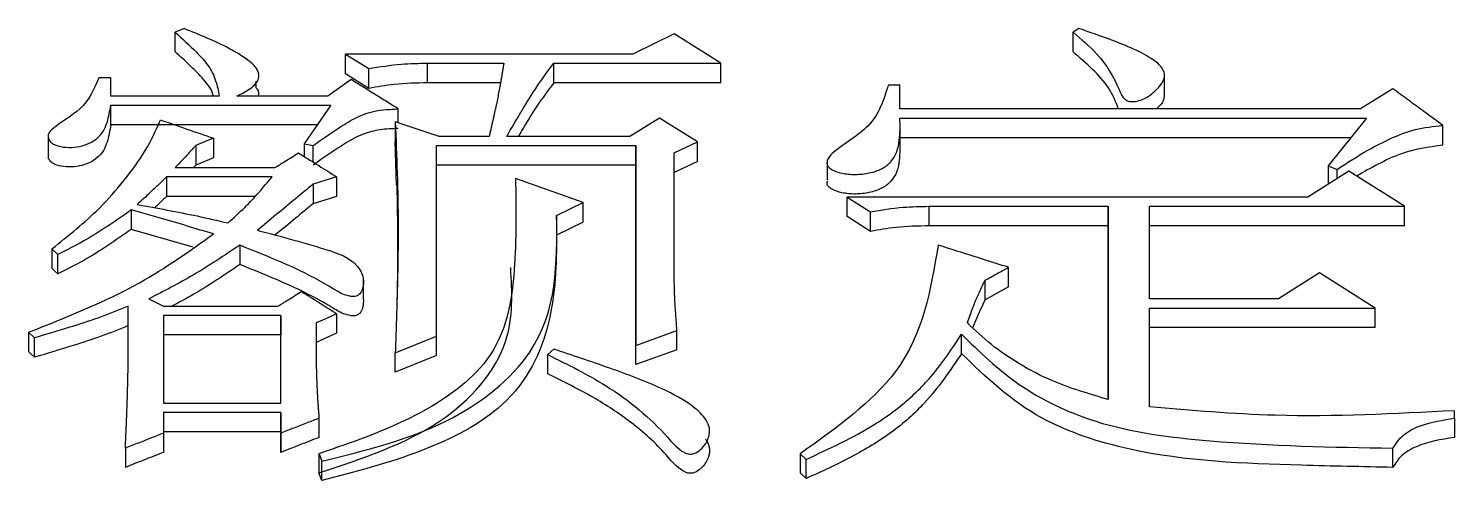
# Model space of a CAD drawing. Header units: millimetres. Extents: x 2160 to 4596, y 811 to 2534.
# Drawn here: x 2741.36 to 2746.61, y 2296.31 to 2297.97 of the extents above; entities that cross this region are included whole.
import ezdxf

# ---------------------------------------------------------------- set-up
doc = ezdxf.new("R2010")
doc.units = ezdxf.units.MM

msp = doc.modelspace()

# ---------------------------------------------------------------- linework, layer by layer
at = {"color": 7, "linetype": 'Continuous', "lineweight": 25}
for p, q in [((2741.9288, 2297.9741), (2741.8964, 2297.9607)), ((2741.8964, 2297.8879), (2741.8964, 2297.9607)), ((2743.7353, 2297.954), (2743.5839, 2297.8801)), ((2743.9084, 2297.8464), (2743.7353, 2297.954)), ((2745.2281, 2297.9741), (2745.2065, 2297.9607)), ((2745.2065, 2297.8879), (2745.2065, 2297.9607)), ((2742.5238, 2297.8801), (2742.6103, 2297.8262)), ((2742.5238, 2297.8074), (2742.5238, 2297.8801)), ((2742.8266, 2297.8464), (2743.1079, 2297.8464)), ((2742.8266, 2297.7738), (2742.8266, 2297.8464)), ((2743.2918, 2297.8464), (2743.9084, 2297.8464)), ((2743.2918, 2297.7738), (2743.2918, 2297.8464)), ((2743.9084, 2297.7738), (2743.9084, 2297.8464)), ((2741.6584, 2297.7926), (2741.6151, 2297.7926)), ((2741.6584, 2297.7252), (2741.6584, 2297.7926)), ((2742.1953, 2297.8264), (2742.1953, 2297.8278)), ((2742.5454, 2297.7858), (2742.4589, 2297.7251)), ((2742.6103, 2297.7536), (2742.5238, 2297.8074)), ((2742.6103, 2297.7536), (2742.6103, 2297.8262)), ((2745.5437, 2297.7268), (2745.5437, 2297.8001)), ((2742.1953, 2297.7552), (2742.1953, 2297.7796)), ((2743.0956, 2297.7738), (2742.8266, 2297.7738)), ((2743.9084, 2297.7738), (2743.2918, 2297.7738)), ((2744.5682, 2297.7656), (2744.525, 2297.7656)), ((2744.5682, 2297.6779), (2744.5682, 2297.7656)), ((2746.3855, 2297.7521), (2746.2666, 2297.6779)), ((2742.0586, 2297.7252), (2741.6584, 2297.7252)), ((2741.6584, 2297.619), (2741.6584, 2297.6914)), ((2742.4589, 2297.7251), (2742.1235, 2297.7252)), ((2742.4697, 2297.6914), (2742.3723, 2297.5494)), ((2742.7185, 2297.627), (2742.7185, 2297.6779)), ((2746.2666, 2297.6779), (2744.5682, 2297.6779)), ((2742.8699, 2297.5765), (2742.7077, 2297.6306)), ((2742.7077, 2297.6306), (2742.7077, 2297.5583)), ((2743.6812, 2297.6441), (2743.573, 2297.5765)), ((2743.8218, 2297.5562), (2743.6812, 2297.6441)), ((2744.5682, 2297.6441), (2746.2882, 2297.6441)), ((2746.2882, 2297.6441), (2746.1476, 2297.4681)), ((2741.4274, 2297.5788), (2741.4274, 2297.5061)), ((2742.42, 2297.619), (2741.6584, 2297.619)), ((2743.0538, 2297.5765), (2742.8699, 2297.5765)), ((2743.573, 2297.5765), (2743.1187, 2297.5765)), ((2744.5694, 2297.5419), (2744.5694, 2297.6146)), ((2746.2304, 2297.5717), (2744.5694, 2297.5717)), ((2746.5695, 2297.5447), (2746.5695, 2297.617)), ((2741.9721, 2297.5427), (2741.9721, 2297.4704)), ((2742.037, 2297.5698), (2742.037, 2297.4975)), ((2742.3723, 2297.5494), (2742.4048, 2297.5427)), ((2742.3723, 2297.5494), (2742.3723, 2297.502)), ((2742.7123, 2297.3961), (2742.7077, 2297.5583)), ((2742.8591, 2297.5427), (2743.5947, 2297.5427)), ((2742.8591, 2296.8406), (2742.8591, 2297.5427)), ((2743.5947, 2297.5427), (2743.5947, 2296.8062)), ((2743.5947, 2297.4704), (2743.5947, 2297.5427)), ((2743.7353, 2297.5156), (2743.8218, 2297.5562)), ((2743.8218, 2297.4839), (2743.8218, 2297.5562)), ((2741.9721, 2297.4704), (2741.9636, 2297.4614)), ((2742.037, 2297.4975), (2741.9721, 2297.4704)), ((2743.5947, 2297.4704), (2742.8591, 2297.4704)), ((2743.5947, 2296.735), (2743.5947, 2297.4704)), ((2743.7353, 2297.1007), (2743.7353, 2297.5156)), ((2743.8218, 2297.4839), (2743.7353, 2297.4434)), ((2744.3005, 2297.4892), (2744.3005, 2297.4166)), ((2746.1476, 2297.4681), (2746.18, 2297.4546)), ((2746.1476, 2297.4681), (2746.1476, 2297.4002)), ((2742.2533, 2297.4275), (2741.8639, 2297.4275)), ((2741.8639, 2297.4275), (2741.8639, 2297.3554)), ((2741.8964, 2297.4614), (2742.2642, 2297.4614)), ((2742.4913, 2297.4275), (2742.4913, 2297.3554)), ((2743.4, 2297.3324), (2743.1512, 2297.4207)), ((2746.2233, 2297.4478), (2746.0718, 2297.3527)), ((2746.18, 2297.4206), (2746.18, 2297.4546)), ((2746.4288, 2297.3187), (2746.2233, 2297.4478)), ((2742.4048, 2297.4003), (2742.4048, 2297.3282)), ((2742.1911, 2297.3554), (2741.8639, 2297.3554)), ((2742.4913, 2297.3554), (2742.4048, 2297.3282)), ((2743.3026, 2297.2847), (2743.4, 2297.3324)), ((2743.4, 2297.2604), (2743.4, 2297.3324)), ((2744.3735, 2297.3527), (2744.4601, 2297.2983)), ((2746.0718, 2297.3527), (2744.3735, 2297.3527)), ((2744.3735, 2297.2807), (2744.3735, 2297.3527)), ((2744.6764, 2297.3187), (2745.3363, 2297.3187)), ((2744.6764, 2297.2468), (2744.6764, 2297.3187)), ((2745.3363, 2297.3187), (2745.3363, 2296.6067)), ((2745.3363, 2297.2468), (2745.3363, 2297.3187)), ((2745.4877, 2297.3187), (2746.4288, 2297.3187)), ((2745.4877, 2296.9776), (2745.4877, 2297.3187)), ((2746.4288, 2297.2468), (2746.4288, 2297.3187)), ((2741.7341, 2297.3052), (2741.7341, 2297.2332)), ((2743.3026, 2297.2847), (2743.3026, 2297.2128)), ((2743.4, 2297.2604), (2743.3026, 2297.2128)), ((2744.4601, 2297.2264), (2744.3735, 2297.2807)), ((2744.4601, 2297.2264), (2744.4601, 2297.2983)), ((2745.3363, 2297.2468), (2744.6764, 2297.2468)), ((2745.3363, 2296.6067), (2745.3363, 2297.2468)), ((2746.4288, 2297.2468), (2745.4877, 2297.2468)), ((2741.442, 2297.1621), (2741.4637, 2297.1417)), ((2741.4637, 2297.07), (2741.4637, 2297.1417)), ((2742.5899, 2296.9795), (2742.5899, 2297.0519)), ((2744.8819, 2296.9744), (2744.8819, 2297.046)), ((2744.9685, 2297.0222), (2744.9685, 2297.0939)), ((2746.1151, 2297.0734), (2745.9637, 2296.9776)), ((2746.3206, 2296.9434), (2746.1151, 2297.0734)), ((2744.9685, 2297.0222), (2744.8819, 2296.9744)), ((2741.8531, 2296.9503), (2742.275, 2296.9503)), ((2745.9637, 2296.9776), (2745.4877, 2296.9776)), ((2745.4877, 2296.9434), (2746.3206, 2296.9434)), ((2745.4877, 2296.5791), (2745.4877, 2296.9434)), ((2746.3206, 2296.8719), (2746.3206, 2296.9434)), ((2741.8531, 2296.916), (2741.8531, 2296.593)), ((2742.2858, 2296.916), (2741.8531, 2296.916)), ((2742.2858, 2296.593), (2742.2858, 2296.916)), ((2742.2858, 2296.916), (2742.2858, 2296.8446)), ((2742.4913, 2296.9229), (2742.4913, 2296.8514)), ((2741.3555, 2296.8543), (2741.3771, 2296.8337)), ((2741.3555, 2296.8543), (2741.3555, 2296.783)), ((2741.7233, 2296.8649), (2741.7233, 2296.8788)), ((2742.2858, 2296.8446), (2741.8531, 2296.8446)), ((2742.2858, 2296.593), (2742.2858, 2296.8446)), ((2742.4913, 2296.8514), (2742.4156, 2296.8172)), ((2742.7077, 2296.7788), (2742.8591, 2296.8406)), ((2742.8591, 2296.7692), (2742.8591, 2296.8406)), ((2743.5947, 2296.8062), (2743.7461, 2296.8611)), ((2743.7461, 2296.7898), (2743.7461, 2296.8611)), ((2744.7954, 2296.7761), (2744.7954, 2296.8475)), ((2746.3206, 2296.8719), (2745.4877, 2296.8719)), ((2741.3771, 2296.7624), (2741.3771, 2296.8337)), ((2743.5947, 2296.735), (2743.5947, 2296.8062)), ((2743.7461, 2296.7898), (2743.5947, 2296.735)), ((2742.7077, 2296.7075), (2742.7077, 2296.7788)), ((2742.8591, 2296.7692), (2742.7077, 2296.7075)), ((2743.2701, 2296.7006), (2743.2701, 2296.7719)), ((2741.8531, 2296.593), (2742.2858, 2296.593)), ((2742.2858, 2296.5585), (2741.8531, 2296.5585)), ((2741.8531, 2296.5585), (2741.8531, 2296.4825)), ((2742.2858, 2296.4825), (2742.2858, 2296.5585)), ((2742.2858, 2296.5585), (2742.2858, 2296.4875)), ((2742.4264, 2296.5378), (2742.4264, 2296.4668)), ((2743.8521, 2296.5316), (2743.8521, 2296.5326)), ((2746.6127, 2296.5377), (2746.6127, 2296.5653)), ((2746.6127, 2296.5377), (2746.6127, 2296.4668)), ((2742.2858, 2296.4875), (2741.8531, 2296.4875)), ((2741.8531, 2296.4825), (2741.8531, 2296.4117)), ((2742.2858, 2296.4117), (2742.2858, 2296.4875)), ((2742.2858, 2296.4825), (2742.2858, 2296.4117)), ((2741.7125, 2296.4272), (2741.7125, 2296.3564)), ((2746.3856, 2296.3564), (2746.3856, 2296.4272)), ((2742.4372, 2296.3081), (2742.4372, 2296.3788)), ((2744.2004, 2296.4065), (2744.2221, 2296.3857)), ((2744.2004, 2296.4065), (2744.2004, 2296.3357)), ((2744.2221, 2296.315), (2744.2221, 2296.3857)), ((2742.4372, 2296.3081), (2742.4264, 2296.3357)), ((2744.2004, 2296.3357), (2744.2221, 2296.315))]:
    msp.add_line(p, q, dxfattribs=at)
at = {"color": 7, "linetype": 'Continuous', "lineweight": 25, "flags": 128}
for points in [[(2743.5839, 2297.8801), (2743.1635, 2297.8801), (2742.5238, 2297.8801)], [(2741.6584, 2297.6914), (2742.064, 2297.6914), (2742.4697, 2297.6914)], [(2742.037, 2297.5698), (2742.0045, 2297.5562), (2741.9721, 2297.5427)], [(2742.4048, 2297.4817), (2742.4048, 2297.4954), (2742.4048, 2297.519), (2742.4048, 2297.5427)], [(2742.4913, 2297.4275), (2742.448, 2297.4139), (2742.4048, 2297.4003)], [(2741.442, 2297.1621), (2741.442, 2297.136), (2741.442, 2297.1132), (2741.442, 2297.0904)], [(2742.1344, 2297.1758), (2742.1344, 2297.1439), (2742.1344, 2297.1239), (2742.1344, 2297.104)], [(2741.4637, 2297.07), (2741.4529, 2297.0802), (2741.442, 2297.0904)], [(2741.799, 2296.9777), (2741.8261, 2296.964), (2741.8531, 2296.9503)], [(2742.4913, 2296.9229), (2742.4535, 2296.9057), (2742.4156, 2296.8886)], [(2741.3771, 2296.7624), (2741.3663, 2296.7727), (2741.3555, 2296.783)], [(2743.2918, 2296.7925), (2743.2809, 2296.7822), (2743.2701, 2296.7719)], [(2742.4264, 2296.4065), (2742.4264, 2296.3777), (2742.4264, 2296.3567), (2742.4264, 2296.3357)]]:
    msp.add_lwpolyline(points, dxfattribs=at)
at = {"color": 7, "linetype": 'Continuous', "lineweight": 25}
for points, knots in [([(2741.8964, 2297.9607), (2741.9229, 2297.9364), (2741.9663, 2297.8964), (2742.0209, 2297.8379), (2742.0478, 2297.7823), (2742.055, 2297.7442), (2742.0586, 2297.7252)], [0, 0, 0, 0, 0.3446396, 0.5657566, 0.7835326, 1, 1, 1, 1]), ([(2742.1235, 2297.7252), (2742.1409, 2297.7337), (2742.1749, 2297.7503), (2742.2095, 2297.7857), (2742.2023, 2297.8246), (2742.1618, 2297.8622), (2742.0731, 2297.9157), (2741.9862, 2297.9509), (2741.9288, 2297.9741)], [0, 0, 0, 0, 0.121784, 0.238894, 0.329996, 0.425945, 0.621085, 1, 1, 1, 1]), ([(2745.2065, 2297.9607), (2745.2371, 2297.9348), (2745.3118, 2297.8718), (2745.3625, 2297.786), (2745.3851, 2297.7253), (2745.3991, 2297.7116), (2745.4095, 2297.7064), (2745.422, 2297.7042), (2745.4403, 2297.7054), (2745.4655, 2297.7125), (2745.4998, 2297.7334), (2745.5267, 2297.7603), (2745.5447, 2297.7896), (2745.5439, 2297.8124), (2745.5313, 2297.8367), (2745.4714, 2297.8828), (2745.3648, 2297.9271), (2745.2686, 2297.9602), (2745.2281, 2297.9741)], [0, 0, 0, 0, 0.1375244, 0.3354473, 0.378025, 0.3932997, 0.4036024, 0.4139367, 0.4291013, 0.4551326, 0.490172, 0.5575547, 0.5885238, 0.6196728, 0.649408, 0.6936142, 0.8709566, 1, 1, 1, 1]), ([(2742.0368, 2297.7252), (2742.0356, 2297.73), (2742.0292, 2297.7539), (2741.996, 2297.7926), (2741.9483, 2297.8409), (2741.9137, 2297.8722), (2741.8964, 2297.8879)], [0, 0, 0, 0, 0.076897, 0.381334, 0.690062, 1, 1, 1, 1]), ([(2745.3744, 2297.6779), (2745.3638, 2297.7041), (2745.3429, 2297.7562), (2745.2796, 2297.8251), (2745.231, 2297.8668), (2745.2065, 2297.8879)], [0, 0, 0, 0, 0.335668, 0.664858, 1, 1, 1, 1]), ([(2742.6103, 2297.8262), (2742.6501, 2297.8329), (2742.7212, 2297.8449), (2742.7944, 2297.846), (2742.8266, 2297.8464)], [0, 0, 0, 0, 0.558835, 1, 1, 1, 1]), ([(2743.1079, 2297.8464), (2743.1076, 2297.8444), (2743.1069, 2297.8405), (2743.1061, 2297.8356), (2743.1053, 2297.8306), (2743.1046, 2297.8267), (2743.104, 2297.8227), (2743.1033, 2297.8188), (2743.1026, 2297.8148), (2743.1018, 2297.8099), (2743.1011, 2297.8059), (2743.1003, 2297.801), (2743.0994, 2297.796), (2743.0984, 2297.7901), (2743.0974, 2297.7842), (2743.0964, 2297.7782), (2743.0953, 2297.7723), (2743.0932, 2297.7604), (2743.0884, 2297.7347), (2743.0833, 2297.7091), (2743.0791, 2297.6893), (2743.0774, 2297.6814), (2743.0757, 2297.6735), (2743.0736, 2297.6637), (2743.0718, 2297.6558), (2743.0701, 2297.6479), (2743.0687, 2297.642), (2743.0676, 2297.637), (2743.0665, 2297.6321), (2743.0656, 2297.6282), (2743.0647, 2297.6242), (2743.0638, 2297.6203), (2743.0629, 2297.6163), (2743.0618, 2297.6114), (2743.0609, 2297.6074), (2743.0598, 2297.6025), (2743.0589, 2297.5986), (2743.058, 2297.5946), (2743.0571, 2297.5907), (2743.0562, 2297.5867), (2743.055, 2297.5817), (2743.0543, 2297.5786), (2743.0538, 2297.5765)], [0, 0, 0, 0, 0.021952, 0.043903, 0.054879, 0.07683, 0.087806, 0.098782, 0.120733, 0.131709, 0.15366, 0.164636, 0.186587, 0.208539, 0.23049, 0.252442, 0.274393, 0.296345, 0.384151, 0.559767, 0.581718, 0.60367, 0.647573, 0.669524, 0.713427, 0.735378, 0.75733, 0.779281, 0.790257, 0.812208, 0.823184, 0.83416, 0.856111, 0.867087, 0.889038, 0.900014, 0.921966, 0.932941, 0.943917, 0.965868, 0.976844, 1, 1, 1, 1]), ([(2743.1187, 2297.5765), (2743.136, 2297.6063), (2743.1553, 2297.6398), (2743.1841, 2297.6879), (2743.2211, 2297.7493), (2743.2616, 2297.805), (2743.2918, 2297.8464)], [0, 0, 0, 0, 0.3251759, 0.3658228, 0.5284142, 1, 1, 1, 1]), ([(2741.6151, 2297.7926), (2741.5974, 2297.7516), (2741.5652, 2297.6775), (2741.4687, 2297.6269), (2741.4273, 2297.5891), (2741.4265, 2297.5713), (2741.4348, 2297.5576), (2741.4474, 2297.5475), (2741.4706, 2297.5385), (2741.5042, 2297.5345), (2741.5442, 2297.5384), (2741.58, 2297.5503), (2741.6233, 2297.5769), (2741.6487, 2297.6281), (2741.6552, 2297.6703), (2741.6584, 2297.6914)], [0, 0, 0, 0, 0.230991, 0.417984, 0.453958, 0.487906, 0.511162, 0.535138, 0.560232, 0.612084, 0.662769, 0.713245, 0.762331, 0.881446, 1, 1, 1, 1]), ([(2742.7185, 2297.6779), (2742.6935, 2297.6935), (2742.6522, 2297.7193), (2742.5945, 2297.7552), (2742.5618, 2297.7756), (2742.5454, 2297.7858)], [0, 0, 0, 0, 0.432629, 0.716314, 1, 1, 1, 1]), ([(2742.1947, 2297.7544), (2742.1961, 2297.753), (2742.2046, 2297.7446), (2742.2035, 2297.734), (2742.2025, 2297.7252)], [0, 0, 0, 0, 0.171263, 1, 1, 1, 1]), ([(2742.8266, 2297.7738), (2742.7856, 2297.773), (2742.7123, 2297.7716), (2742.6414, 2297.7591), (2742.6103, 2297.7536)], [0, 0, 0, 0, 0.5610854, 1, 1, 1, 1]), ([(2743.2918, 2297.7738), (2743.2706, 2297.7453), (2743.2275, 2297.6875), (2743.1872, 2297.6206), (2743.1652, 2297.5832), (2743.1613, 2297.5765)], [0, 0, 0, 0, 0.442451, 0.900555, 1, 1, 1, 1]), ([(2744.525, 2297.7656), (2744.5085, 2297.7117), (2744.4788, 2297.6142), (2744.3541, 2297.5463), (2744.3027, 2297.4984), (2744.2958, 2297.477), (2744.3054, 2297.462), (2744.3237, 2297.4499), (2744.3568, 2297.4387), (2744.4045, 2297.4344), (2744.4553, 2297.4403), (2744.5021, 2297.4549), (2744.5522, 2297.4936), (2744.5697, 2297.5621), (2744.5687, 2297.6168), (2744.5682, 2297.6441)], [0, 0, 0, 0, 0.230342, 0.416704, 0.453392, 0.487581, 0.504129, 0.522219, 0.561724, 0.611998, 0.663323, 0.713955, 0.762021, 0.881086, 1, 1, 1, 1]), ([(2746.5695, 2297.617), (2746.5464, 2297.634), (2746.5042, 2297.665), (2746.4429, 2297.71), (2746.4047, 2297.7381), (2746.3855, 2297.7521)], [0, 0, 0, 0, 0.375947, 0.687973, 1, 1, 1, 1]), ([(2742.4048, 2297.5427), (2742.4347, 2297.5636), (2742.484, 2297.5982), (2742.556, 2297.6445), (2742.6318, 2297.6741), (2742.6893, 2297.6766), (2742.7185, 2297.6779)], [0, 0, 0, 0, 0.334385, 0.552202, 0.773272, 1, 1, 1, 1]), ([(2745.5429, 2297.7272), (2745.5422, 2297.7209), (2745.5403, 2297.7027), (2745.5243, 2297.6877), (2745.5139, 2297.6779)], [0, 0, 0, 0, 0.345967, 1, 1, 1, 1]), ([(2741.442, 2297.1621), (2741.5026, 2297.2105), (2741.6018, 2297.2898), (2741.7098, 2297.4144), (2741.7901, 2297.5225), (2741.8249, 2297.5992), (2741.8423, 2297.6374)], [0, 0, 0, 0, 0.34436, 0.564684, 0.783385, 1, 1, 1, 1]), ([(2741.8423, 2297.6374), (2741.8747, 2297.6261), (2741.9396, 2297.6036), (2742.0045, 2297.581), (2742.037, 2297.5698)], [0, 0, 0, 0, 0.4999996, 1, 1, 1, 1]), ([(2742.7077, 2297.6306), (2742.7102, 2297.5673), (2742.7154, 2297.4406), (2742.7183, 2297.2974), (2742.7181, 2297.2157), (2742.718, 2297.1957), (2742.718, 2297.1897), (2742.718, 2297.1838), (2742.7179, 2297.1778), (2742.7179, 2297.1718), (2742.7178, 2297.1638), (2742.7177, 2297.1558), (2742.7176, 2297.1478), (2742.7175, 2297.1418), (2742.7175, 2297.1359), (2742.7174, 2297.1299), (2742.7173, 2297.1239), (2742.7172, 2297.1179), (2742.7171, 2297.1099), (2742.7169, 2297.1019), (2742.7168, 2297.0939), (2742.7167, 2297.0879), (2742.7166, 2297.0819), (2742.7165, 2297.0759), (2742.7163, 2297.0699), (2742.7162, 2297.0639), (2742.7161, 2297.0579), (2742.716, 2297.0519), (2742.7158, 2297.0439), (2742.7156, 2297.0359), (2742.7154, 2297.0279), (2742.7153, 2297.0219), (2742.7151, 2297.0159), (2742.715, 2297.0099), (2742.7148, 2297.0039), (2742.7146, 2296.9979), (2742.7144, 2296.9899), (2742.7142, 2296.9819), (2742.714, 2296.9739), (2742.7138, 2296.9679), (2742.7136, 2296.9619), (2742.7135, 2296.9559), (2742.7133, 2296.9498), (2742.7131, 2296.9438), (2742.7129, 2296.9378), (2742.7127, 2296.9318), (2742.7125, 2296.9238), (2742.7122, 2296.9158), (2742.712, 2296.9078), (2742.7118, 2296.9017), (2742.7116, 2296.8957), (2742.7114, 2296.8897), (2742.7112, 2296.8837), (2742.711, 2296.8777), (2742.7108, 2296.8696), (2742.7105, 2296.8616), (2742.7102, 2296.8536), (2742.71, 2296.8476), (2742.7098, 2296.8415), (2742.7096, 2296.8355), (2742.7094, 2296.8295), (2742.7092, 2296.8235), (2742.709, 2296.8175), (2742.7087, 2296.8094), (2742.7084, 2296.8014), (2742.7082, 2296.7933), (2742.7079, 2296.7865), (2742.7078, 2296.7816), (2742.7077, 2296.7788)], [0, 0, 0, 0, 0.22469, 0.449389, 0.505561, 0.512583, 0.519604, 0.526626, 0.533648, 0.540669, 0.547691, 0.561734, 0.568755, 0.575777, 0.582798, 0.58982, 0.596841, 0.603863, 0.610884, 0.624928, 0.631949, 0.638971, 0.645992, 0.653014, 0.660035, 0.667057, 0.674078, 0.6811, 0.688121, 0.702165, 0.709186, 0.716208, 0.723229, 0.730251, 0.737272, 0.744294, 0.751315, 0.765358, 0.77238, 0.779401, 0.786423, 0.793445, 0.800466, 0.807488, 0.814509, 0.821531, 0.828552, 0.842595, 0.849617, 0.856638, 0.86366, 0.870682, 0.877703, 0.884725, 0.891746, 0.905789, 0.912811, 0.919832, 0.926854, 0.933875, 0.940897, 0.947918, 0.95494, 0.961962, 0.976005, 0.983026, 0.990048, 1, 1, 1, 1]), ([(2741.6584, 2297.619), (2741.6552, 2297.5979), (2741.6487, 2297.5557), (2741.6233, 2297.5046), (2741.58, 2297.4781), (2741.5442, 2297.4662), (2741.5042, 2297.4623), (2741.4707, 2297.4663), (2741.4473, 2297.4753), (2741.4351, 2297.4853), (2741.4274, 2297.4962), (2741.4287, 2297.5035), (2741.4292, 2297.5066)], [0, 0, 0, 0, 0.223965, 0.44903, 0.541825, 0.637278, 0.73315, 0.831226, 0.878675, 0.923993, 0.967934, 1, 1, 1, 1]), ([(2742.7185, 2297.6055), (2742.6961, 2297.6046), (2742.6517, 2297.6029), (2742.5823, 2297.5856), (2742.5226, 2297.5506), (2742.4623, 2297.5114), (2742.4239, 2297.4841), (2742.4048, 2297.4704)], [0, 0, 0, 0, 0.175432, 0.348604, 0.567478, 0.784095, 1, 1, 1, 1]), ([(2746.18, 2297.4546), (2746.2176, 2297.4793), (2746.2797, 2297.5203), (2746.3763, 2297.5691), (2746.4659, 2297.6062), (2746.5348, 2297.6134), (2746.5694, 2297.617)], [0, 0, 0, 0, 0.334836, 0.553745, 0.775373, 1, 1, 1, 1]), ([(2741.9721, 2297.5427), (2741.963, 2297.5329), (2741.9458, 2297.5145), (2741.9205, 2297.4874), (2741.9044, 2297.47), (2741.8964, 2297.4614)], [0, 0, 0, 0, 0.361282, 0.680641, 1, 1, 1, 1]), ([(2744.5673, 2297.5419), (2744.5675, 2297.5245), (2744.5679, 2297.4797), (2744.5521, 2297.4214), (2744.5021, 2297.3828), (2744.4553, 2297.3682), (2744.4045, 2297.3623), (2744.3569, 2297.3666), (2744.3235, 2297.3778), (2744.3057, 2297.3898), (2744.2973, 2297.4012), (2744.3004, 2297.409), (2744.302, 2297.4129)], [0, 0, 0, 0, 0.155828, 0.400477, 0.499289, 0.603425, 0.70901, 0.812432, 0.89368, 0.93087, 0.964878, 1, 1, 1, 1]), ([(2746.5694, 2297.5447), (2746.5168, 2297.5367), (2746.4305, 2297.5237), (2746.3313, 2297.4743), (2746.2775, 2297.4457), (2746.2527, 2297.4296), (2746.2525, 2297.4294)], [0, 0, 0, 0, 0.438916, 0.719527, 0.99737, 1, 1, 1, 1]), ([(2742.2642, 2297.4614), (2742.2766, 2297.4692), (2742.2973, 2297.4821), (2742.3261, 2297.5002), (2742.3425, 2297.5105), (2742.3507, 2297.5156)], [0, 0, 0, 0, 0.4326487, 0.7163239, 1, 1, 1, 1]), ([(2742.3507, 2297.5156), (2742.3632, 2297.5078), (2742.3881, 2297.4921), (2742.435, 2297.4628), (2742.4694, 2297.4412), (2742.4913, 2297.4275)], [0, 0, 0, 0, 0.2662424, 0.5324848, 1, 1, 1, 1]), ([(2741.8639, 2297.4275), (2741.8541, 2297.4178), (2741.8344, 2297.3984), (2741.7988, 2297.3642), (2741.772, 2297.3402), (2741.7557, 2297.3256)], [0, 0, 0, 0, 0.280921, 0.561854, 1, 1, 1, 1]), ([(2742.0911, 2297.2575), (2742.1119, 2297.2765), (2742.1521, 2297.3129), (2742.2061, 2297.3698), (2742.2376, 2297.4082), (2742.2533, 2297.4275)], [0, 0, 0, 0, 0.349925, 0.674457, 1, 1, 1, 1]), ([(2743.1512, 2297.4207), (2743.1527, 2297.3095), (2743.1559, 2297.0875), (2743.104, 2296.7577), (2742.7887, 2296.5316), (2742.5488, 2296.4487), (2742.4264, 2296.4065)], [0, 0, 0, 0, 0.273656, 0.546764, 0.768873, 1, 1, 1, 1]), ([(2742.4048, 2297.4003), (2742.3827, 2297.3821), (2742.3375, 2297.3447), (2742.269, 2297.288), (2742.2225, 2297.2496), (2742.1993, 2297.2303)], [0, 0, 0, 0, 0.321741, 0.660871, 1, 1, 1, 1]), ([(2742.713, 2297.3988), (2742.7146, 2297.3314), (2742.7169, 2297.2304), (2742.7159, 2297.0569), (2742.7141, 2296.9848), (2742.7131, 2296.9446)], [0, 0, 0, 0, 0.471599, 0.706014, 1, 1, 1, 1]), ([(2741.7557, 2297.3256), (2741.8298, 2297.3121), (2741.9425, 2297.2916), (2742.0531, 2297.2662), (2742.0911, 2297.2575)], [0, 0, 0, 0, 0.6569803, 1, 1, 1, 1]), ([(2741.8639, 2297.3554), (2741.8541, 2297.3457), (2741.8399, 2297.3315), (2741.8251, 2297.3175), (2741.8205, 2297.3131)], [0, 0, 0, 0, 0.685137, 1, 1, 1, 1]), ([(2742.4048, 2297.3282), (2742.3827, 2297.31), (2742.3374, 2297.2727), (2742.291, 2297.2343), (2742.2666, 2297.2142), (2742.2654, 2297.2132)], [0, 0, 0, 0, 0.47479, 0.974676, 1, 1, 1, 1]), ([(2744.4601, 2297.2983), (2744.4998, 2297.3051), (2744.571, 2297.3172), (2744.6441, 2297.3183), (2744.6764, 2297.3187)], [0, 0, 0, 0, 0.558835, 1, 1, 1, 1]), ([(2741.7341, 2297.3052), (2741.7055, 2297.2853), (2741.649, 2297.246), (2741.5605, 2297.1897), (2741.496, 2297.1577), (2741.4637, 2297.1417)], [0, 0, 0, 0, 0.3384511, 0.6681197, 1, 1, 1, 1]), ([(2742.037, 2297.2167), (2742.0049, 2297.2265), (2741.9387, 2297.2468), (2741.8378, 2297.2765), (2741.7687, 2297.2956), (2741.7341, 2297.3052)], [0, 0, 0, 0, 0.320379, 0.660141, 1, 1, 1, 1]), ([(2742.4372, 2296.3788), (2742.5966, 2296.4186), (2742.907, 2296.4962), (2743.3069, 2296.8191), (2743.3042, 2297.1093), (2743.3026, 2297.2847)], [0, 0, 0, 0, 0.294377, 0.573566, 1, 1, 1, 1]), ([(2741.3555, 2296.8543), (2741.4972, 2296.9105), (2741.7484, 2297.0101), (2741.9494, 2297.154), (2742.037, 2297.2167)], [0, 0, 0, 0, 0.5642098, 1, 1, 1, 1]), ([(2741.7341, 2297.2332), (2741.7056, 2297.2133), (2741.6492, 2297.1739), (2741.5605, 2297.1179), (2741.496, 2297.086), (2741.4637, 2297.07)], [0, 0, 0, 0, 0.3386468, 0.6682986, 1, 1, 1, 1]), ([(2741.9626, 2297.1676), (2741.9553, 2297.1699), (2741.914, 2297.1826), (2741.8377, 2297.2045), (2741.7687, 2297.2236), (2741.7341, 2297.2332)], [0, 0, 0, 0, 0.097268, 0.548576, 1, 1, 1, 1]), ([(2742.1993, 2297.2303), (2742.2272, 2297.2232), (2742.3009, 2297.2046), (2742.4158, 2297.1698), (2742.5283, 2297.1389), (2742.5777, 2297.0891), (2742.5928, 2297.0526), (2742.5901, 2297.0207), (2742.5814, 2296.9996), (2742.571, 2296.9906), (2742.5631, 2296.9872), (2742.5528, 2296.9858), (2742.5357, 2296.9876), (2742.5087, 2296.9961), (2742.4462, 2297.035), (2742.3274, 2297.0996), (2742.2056, 2297.1463), (2742.137, 2297.1747), (2742.1344, 2297.1758)], [0, 0, 0, 0, 0.080829, 0.213073, 0.345773, 0.395058, 0.444233, 0.491132, 0.518332, 0.527917, 0.53551, 0.543103, 0.555865, 0.581938, 0.622671, 0.782526, 0.991638, 1, 1, 1, 1]), ([(2743.3026, 2297.2128), (2743.3009, 2297.1055), (2743.2975, 2296.8903), (2743.153, 2296.583), (2742.8047, 2296.4034), (2742.561, 2296.3402), (2742.4372, 2296.3081)], [0, 0, 0, 0, 0.271412, 0.543735, 0.768302, 1, 1, 1, 1]), ([(2744.6764, 2297.2468), (2744.6353, 2297.246), (2744.5621, 2297.2445), (2744.4912, 2297.2319), (2744.4601, 2297.2264)], [0, 0, 0, 0, 0.561085, 1, 1, 1, 1]), ([(2742.1344, 2297.1758), (2742.0781, 2297.138), (2741.9972, 2297.0836), (2741.8819, 2297.0202), (2741.8266, 2296.9919), (2741.799, 2296.9777)], [0, 0, 0, 0, 0.532376, 0.766064, 1, 1, 1, 1]), ([(2744.7088, 2297.1758), (2744.6817, 2297.012), (2744.6327, 2296.7152), (2744.3342, 2296.502), (2744.2004, 2296.4065)], [0, 0, 0, 0, 0.551895, 1, 1, 1, 1]), ([(2744.9685, 2297.0939), (2744.9378, 2297.1035), (2744.8792, 2297.122), (2744.7926, 2297.1493), (2744.7368, 2297.167), (2744.7088, 2297.1758)], [0, 0, 0, 0, 0.354383, 0.677192, 1, 1, 1, 1]), ([(2742.1344, 2297.104), (2742.0783, 2297.066), (2741.9983, 2297.0118), (2741.9098, 2296.9644), (2741.8833, 2296.9503)], [0, 0, 0, 0, 0.700787, 1, 1, 1, 1]), ([(2742.5897, 2296.9799), (2742.59, 2296.9682), (2742.5905, 2296.9494), (2742.5816, 2296.9286), (2742.5716, 2296.9195), (2742.5638, 2296.9159), (2742.5536, 2296.9143), (2742.537, 2296.9158), (2742.5075, 2296.9248), (2742.4584, 2296.957), (2742.3763, 2297.0018), (2742.2614, 2297.0531), (2742.1777, 2297.0867), (2742.1344, 2297.104)], [0, 0, 0, 0, 0.082308, 0.1312, 0.148471, 0.162293, 0.176133, 0.198356, 0.243248, 0.33149, 0.526018, 0.754923, 1, 1, 1, 1]), ([(2743.7461, 2296.8611), (2743.7443, 2296.8849), (2743.7405, 2296.9325), (2743.7366, 2297.0124), (2743.7358, 2297.0684), (2743.7353, 2297.1007)], [0, 0, 0, 0, 0.29749, 0.594994, 1, 1, 1, 1]), ([(2742.4264, 2296.3357), (2742.5848, 2296.3885), (2742.8921, 2296.491), (2743.15, 2296.7956), (2743.1384, 2297.0017), (2743.1333, 2297.0936)], [0, 0, 0, 0, 0.370667, 0.719175, 1, 1, 1, 1]), ([(2744.817, 2296.8886), (2744.8251, 2296.9122), (2744.8382, 2296.9506), (2744.8616, 2297.0027), (2744.8752, 2297.0316), (2744.8819, 2297.046)], [0, 0, 0, 0, 0.443144, 0.721519, 1, 1, 1, 1]), ([(2744.8819, 2297.046), (2744.8964, 2297.054), (2744.9252, 2297.07), (2744.9541, 2297.0859), (2744.9685, 2297.0939)], [0, 0, 0, 0, 0.4999983, 1, 1, 1, 1]), ([(2742.275, 2296.9503), (2742.2875, 2296.9582), (2742.3081, 2296.9712), (2742.337, 2296.9895), (2742.3533, 2296.9998), (2742.3615, 2297.005)], [0, 0, 0, 0, 0.432649, 0.716324, 1, 1, 1, 1]), ([(2742.3615, 2297.005), (2742.374, 2296.9971), (2742.399, 2296.9813), (2742.4422, 2296.954), (2742.473, 2296.9345), (2742.4913, 2296.9229)], [0, 0, 0, 0, 0.288429, 0.576858, 1, 1, 1, 1]), ([(2741.7233, 2296.9503), (2741.6903, 2296.937), (2741.6244, 2296.9105), (2741.5082, 2296.8724), (2741.4252, 2296.8479), (2741.3771, 2296.8337)], [0, 0, 0, 0, 0.296607, 0.593255, 1, 1, 1, 1]), ([(2741.7125, 2296.4272), (2741.7128, 2296.4349), (2741.7135, 2296.4501), (2741.7143, 2296.4692), (2741.715, 2296.4845), (2741.7155, 2296.4959), (2741.7159, 2296.5054), (2741.7163, 2296.5149), (2741.7169, 2296.5283), (2741.7176, 2296.5473), (2741.7183, 2296.5664), (2741.719, 2296.5854), (2741.7196, 2296.6006), (2741.7202, 2296.6197), (2741.7206, 2296.6349), (2741.7211, 2296.6539), (2741.7215, 2296.6691), (2741.7218, 2296.6843), (2741.7221, 2296.6995), (2741.7224, 2296.7147), (2741.7226, 2296.7337), (2741.7228, 2296.747), (2741.7229, 2296.7602), (2741.723, 2296.7678), (2741.7231, 2296.7773), (2741.7231, 2296.7849), (2741.7232, 2296.7925), (2741.7232, 2296.8001), (2741.7233, 2296.8077), (2741.7233, 2296.8171), (2741.7233, 2296.8247), (2741.7233, 2296.8342), (2741.7234, 2296.8418), (2741.7234, 2296.8512), (2741.7234, 2296.8588), (2741.7234, 2296.8664), (2741.7234, 2296.874), (2741.7234, 2296.8815), (2741.7234, 2296.891), (2741.7234, 2296.8986), (2741.7234, 2296.908), (2741.7234, 2296.9147), (2741.7233, 2296.9203), (2741.7233, 2296.9241), (2741.7233, 2296.9279), (2741.7233, 2296.9326), (2741.7233, 2296.9364), (2741.7233, 2296.9409), (2741.7233, 2296.9452), (2741.7233, 2296.9486), (2741.7233, 2296.9503)], [0, 0, 0, 0, 0.043584, 0.087168, 0.10896, 0.130753, 0.152545, 0.163441, 0.185233, 0.228817, 0.272401, 0.294193, 0.337777, 0.35957, 0.403154, 0.424946, 0.46853, 0.490322, 0.512114, 0.555699, 0.577491, 0.621075, 0.631971, 0.653763, 0.664659, 0.686451, 0.697347, 0.708243, 0.730035, 0.740931, 0.762723, 0.773619, 0.795412, 0.806308, 0.8281, 0.838996, 0.849892, 0.871684, 0.88258, 0.904372, 0.915268, 0.93706, 0.942508, 0.947956, 0.958852, 0.9643, 0.975196, 0.980644, 0.990322, 1, 1, 1, 1]), ([(2744.8819, 2296.9744), (2744.871, 2296.9515), (2744.8548, 2296.9173), (2744.8409, 2296.8826), (2744.8363, 2296.8713)], [0, 0, 0, 0, 0.672169, 1, 1, 1, 1]), ([(2742.4156, 2296.8886), (2742.4155, 2296.8498), (2742.4154, 2296.8085), (2742.4159, 2296.7648), (2742.416, 2296.7575), (2742.4161, 2296.7502), (2742.4162, 2296.7429), (2742.4163, 2296.7368), (2742.4164, 2296.7308), (2742.4165, 2296.7259), (2742.4166, 2296.7198), (2742.4168, 2296.7137), (2742.417, 2296.704), (2742.4173, 2296.6943), (2742.4176, 2296.6845), (2742.4179, 2296.6772), (2742.4181, 2296.6699), (2742.4185, 2296.6602), (2742.4189, 2296.6517), (2742.4193, 2296.6432), (2742.4195, 2296.6383), (2742.4198, 2296.6322), (2742.4202, 2296.6261), (2742.4207, 2296.6164), (2742.4213, 2296.6066), (2742.4222, 2296.5945), (2742.4228, 2296.5847), (2742.4237, 2296.5725), (2742.4245, 2296.5628), (2742.4254, 2296.5504), (2742.426, 2296.5429), (2742.4264, 2296.5378)], [0, 0, 0, 0, 0.332695, 0.353489, 0.374282, 0.395075, 0.415869, 0.436662, 0.447059, 0.467852, 0.478249, 0.499042, 0.519836, 0.561423, 0.582216, 0.603009, 0.623803, 0.644596, 0.686183, 0.69658, 0.717373, 0.72777, 0.748563, 0.769356, 0.810943, 0.831737, 0.873323, 0.894117, 0.935704, 0.956497, 1, 1, 1, 1]), ([(2745.3363, 2296.6067), (2745.2647, 2296.6276), (2745.1476, 2296.6617), (2745.0077, 2296.7362), (2744.9026, 2296.8071), (2744.8454, 2296.8615), (2744.817, 2296.8886)], [0, 0, 0, 0, 0.34637, 0.567178, 0.784978, 1, 1, 1, 1]), ([(2741.7233, 2296.8788), (2741.6903, 2296.8655), (2741.6244, 2296.839), (2741.508, 2296.8013), (2741.4251, 2296.7766), (2741.3771, 2296.7624)], [0, 0, 0, 0, 0.2967204, 0.593461, 1, 1, 1, 1]), ([(2744.2221, 2296.3857), (2744.3084, 2296.4256), (2744.4496, 2296.4908), (2744.611, 2296.6102), (2744.7153, 2296.7254), (2744.7688, 2296.8069), (2744.7954, 2296.8474)], [0, 0, 0, 0, 0.347372, 0.56793, 0.785018, 1, 1, 1, 1]), ([(2744.7955, 2296.8474), (2744.8614, 2296.7827), (2744.994, 2296.6526), (2745.3083, 2296.4993), (2745.7924, 2296.4379), (2746.1609, 2296.4312), (2746.3856, 2296.4272)], [0, 0, 0, 0, 0.189312, 0.380663, 0.622562, 1, 1, 1, 1]), ([(2743.2701, 2296.7719), (2743.3431, 2296.7357), (2743.5133, 2296.6515), (2743.6675, 2296.5225), (2743.7454, 2296.4277), (2743.7755, 2296.4097), (2743.7876, 2296.4055), (2743.7993, 2296.405), (2743.8108, 2296.4075), (2743.8266, 2296.4155), (2743.848, 2296.4356), (2743.8651, 2296.4653), (2743.8685, 2296.5006), (2743.8507, 2296.5399), (2743.7957, 2296.5934), (2743.6722, 2296.6581), (2743.4958, 2296.7244), (2743.3599, 2296.7697), (2743.2917, 2296.7924)], [0, 0, 0, 0, 0.163054, 0.3801016, 0.4338943, 0.4429487, 0.4520876, 0.4580059, 0.4639132, 0.4738466, 0.4929621, 0.5283931, 0.555625, 0.5828501, 0.6338445, 0.7244784, 0.8619279, 1, 1, 1, 1]), ([(2744.7954, 2296.7761), (2744.7533, 2296.7135), (2744.6834, 2296.6097), (2744.5409, 2296.4819), (2744.3895, 2296.3915), (2744.2781, 2296.3406), (2744.2221, 2296.315)], [0, 0, 0, 0, 0.332711, 0.551426, 0.774321, 1, 1, 1, 1]), ([(2746.3856, 2296.3564), (2746.2735, 2296.3587), (2745.9495, 2296.3655), (2745.4995, 2296.3833), (2745.047, 2296.5324), (2744.8851, 2296.6892), (2744.7955, 2296.7761)], [0, 0, 0, 0, 0.18828, 0.544715, 0.747801, 1, 1, 1, 1]), ([(2743.8514, 2296.4611), (2743.8571, 2296.4514), (2743.8693, 2296.4307), (2743.865, 2296.3936), (2743.8481, 2296.3653), (2743.8279, 2296.3462), (2743.8144, 2296.3378), (2743.8002, 2296.3342), (2743.7887, 2296.3346), (2743.7742, 2296.3392), (2743.7386, 2296.3626), (2743.6822, 2296.4341), (2743.5752, 2296.5281), (2743.4281, 2296.6232), (2743.3231, 2296.6747), (2743.2701, 2296.7006)], [0, 0, 0, 0, 0.046163, 0.098158, 0.160107, 0.179858, 0.204104, 0.21503, 0.226044, 0.23927, 0.264226, 0.376378, 0.598998, 0.797949, 1, 1, 1, 1]), ([(2746.6127, 2296.5653), (2746.3922, 2296.5538), (2746.0162, 2296.5342), (2745.6423, 2296.566), (2745.4877, 2296.5791)], [0, 0, 0, 0, 0.586461, 1, 1, 1, 1]), ([(2742.4264, 2296.5378), (2742.4117, 2296.532), (2742.3809, 2296.5199), (2742.334, 2296.5015), (2742.3019, 2296.4888), (2742.2858, 2296.4825)], [0, 0, 0, 0, 0.3137275, 0.6568637, 1, 1, 1, 1]), ([(2746.3856, 2296.4272), (2746.3967, 2296.444), (2746.4194, 2296.4783), (2746.5004, 2296.5201), (2746.5698, 2296.531), (2746.6127, 2296.5377)], [0, 0, 0, 0, 0.268929, 0.548046, 1, 1, 1, 1]), ([(2741.8531, 2296.4825), (2741.8384, 2296.4768), (2741.8076, 2296.4646), (2741.7607, 2296.4462), (2741.7286, 2296.4336), (2741.7125, 2296.4272)], [0, 0, 0, 0, 0.313727, 0.656864, 1, 1, 1, 1]), ([(2742.4264, 2296.4668), (2742.403, 2296.4576), (2742.3561, 2296.4393), (2742.3092, 2296.4209), (2742.2858, 2296.4117)], [0, 0, 0, 0, 0.5, 1, 1, 1, 1]), ([(2746.6127, 2296.4668), (2746.5636, 2296.4589), (2746.4904, 2296.4471), (2746.4142, 2296.4016), (2746.3948, 2296.3711), (2746.3856, 2296.3564)], [0, 0, 0, 0, 0.513979, 0.766535, 1, 1, 1, 1]), ([(2741.8531, 2296.4117), (2741.8297, 2296.4025), (2741.7828, 2296.3841), (2741.7359, 2296.3657), (2741.7125, 2296.3564)], [0, 0, 0, 0, 0.5, 1, 1, 1, 1]), ([(2742.4264, 2296.4065), (2742.4282, 2296.4019), (2742.4318, 2296.3926), (2742.4354, 2296.3834), (2742.4372, 2296.3788)], [0, 0, 0, 0, 0.499988, 1, 1, 1, 1])]:
    msp.add_open_spline(points, degree=3, knots=knots, dxfattribs=at)

doc.saveas('drawing.dxf')
